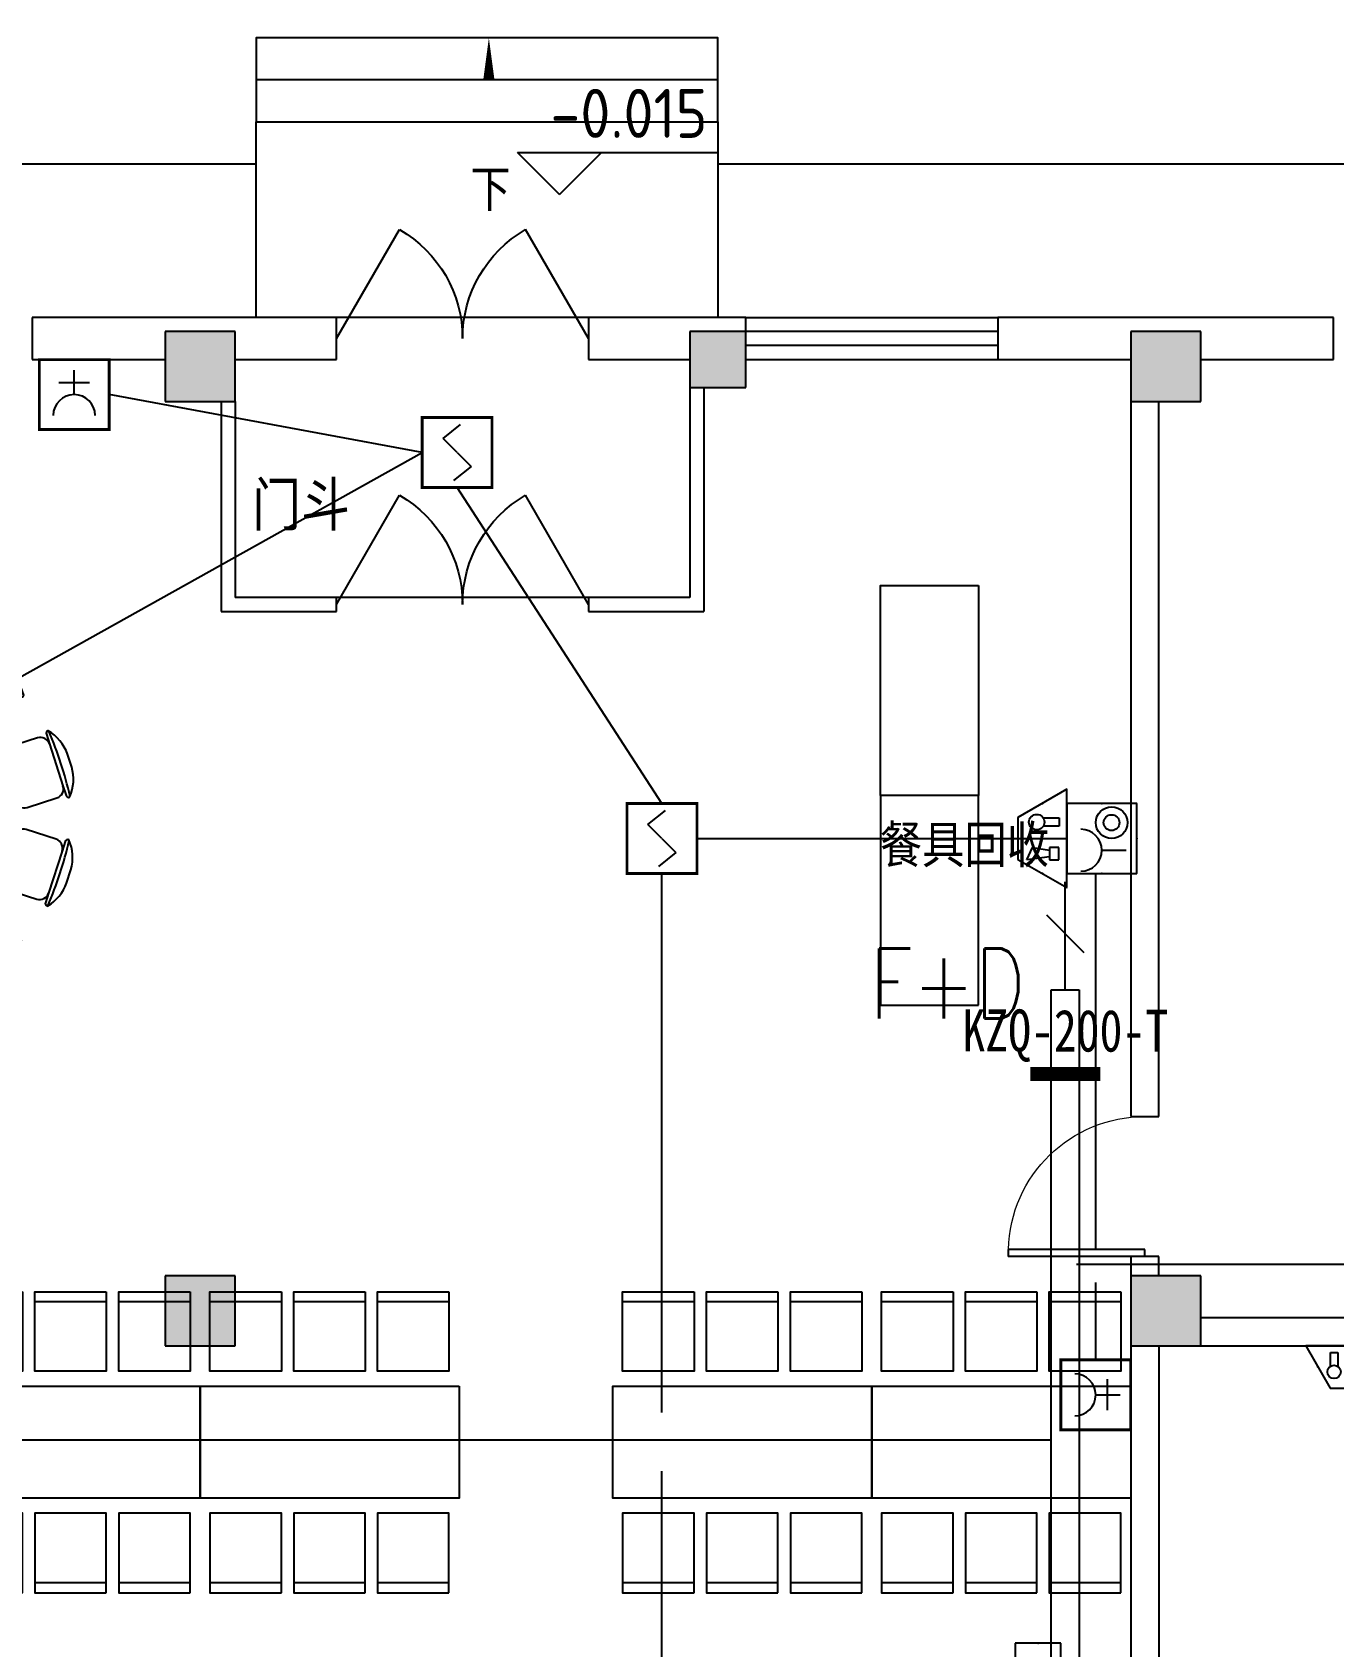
# Model space of a CAD drawing. Extents: x 2350667 to 3185789, y 309667 to 706270.
# Drawn here: x 2481972 to 2491272, y 477056 to 488596 of the extents above; entities that cross this region are included whole.
import ezdxf
from ezdxf.enums import TextEntityAlignment as Align

# ---------------------------------------------------------------- set-up
doc = ezdxf.new("R2010")
doc.units = 0
doc.header["$LTSCALE"] = 1000
for name, color, linetype in [('0-底图', 7, 'Continuous'), ('A-ANNO-IDEN', 3, 'Continuous'), ('A-ANNO-IDEN-LEVL', 3, 'Continuous'), ('A-ANNO-TXT', 7, 'Continuous'), ('CABLETRAY', 4, 'Continuous'), ('COLUMN', 255, 'Continuous'), ('DIM-消防', 3, 'Continuous'), ('E2-楼梯、坡道', 52, 'Continuous'), ('EQUIP-消防', 3, 'Continuous'), ('fur', 253, 'Continuous'), ('PUB_HATCH', 8, 'Continuous'), ('PUB_TEXT', 7, 'Continuous'), ('WALL', 2, 'Continuous'), ('WALL-MOVE', 6, 'Continuous'), ('WINDOW', 4, 'Continuous'), ('WIRE-消防', 1, 'Continuous'), ('抗震支吊架', 2, 'Continuous'), ('洁具', 213, 'Continuous')]:
    doc.layers.add(name, color=color, linetype=linetype)
doc.styles.add('-黑体_T3', font='', dxfattribs={"width": 0.8})
doc.styles.add('_TEL_DIM', font='SIMPLEX', dxfattribs={"width": 0.8, "height": 3.5, "bigfont": 'HZTXT'})
doc.styles.add('kzcad', font='', dxfattribs={"width": 0.8})
doc.styles.get("Standard").update_dxf_attribs({"font": 'geniso.shx', "bigfont": 'hztxt.shx'})
doc.styles.get('-黑体_T3').set_extended_font_data('SimHei')
doc.styles.get('kzcad').set_extended_font_data('SimSun')

# ---------------------------------------------------------------- blocks, each defined once
blk = doc.blocks.new('$Equip$00002649')
for p, q in [((-0.5, 0.5), (-0.5, -0.5)), ((0.5, 0.5), (-0.5, 0.5)), ((0.5, -0.5), (0.5, 0.5)), ((-0.2, 0.2), (0.05, 0.4)), ((0, 0), (-0.2, 0.2)), ((0, 0), (0.2, -0.2)), ((0.2, -0.2), (-0.05, -0.4)), ((-0.5, -0.5), (0.5, -0.5))]:
    blk.add_line(p, q)
at = {"const_width": 0.04}
blk.add_lwpolyline([(-0.5, 0.5), (0.5, 0.5), (0.5, -0.5), (-0.5, -0.5), (-0.5, 0.5), (0.5, 0.5)], dxfattribs=at)
for p in [(0, 0.5), (-0.5, 0), (0.5, 0), (0, -0.5)]:
    blk.add_point(p)
at = {"color": 7, "flags": 1}
for tag, height, p in [('A', 0.00002, (0, 0)), ('B', 0.4, (0.762, -0.208))]:
    blk.add_attdef(tag, text='', height=height, dxfattribs=at).set_placement(p, align=Align.MIDDLE_CENTER)
blk = doc.blocks.new('$equip$00002655')
for p, q in [((-0.5, 1), (-0.5, 0)), ((0.5, 1), (-0.5, 1)), ((0.5, 0), (0.5, 1)), ((-0.169, 0.5), (-0.169, 0.15)), ((-0.5, 0), (0.5, 0))]:
    blk.add_line(p, q)
at = {"const_width": 0.02}
blk.add_lwpolyline([(-0.5, 1), (0.5, 1), (0.5, 0), (-0.5, 0), (-0.5, 1), (0.5, 1)], dxfattribs=at)
for radius in [0.226, 0.113]:
    blk.add_circle((0.227, 0.36), radius)
blk.add_arc((-0.169, 0.8), 0.3, 180, 0)
for p in [(0, 1), (-0.5, 0.5), (0.5, 0.5), (0, 0)]:
    blk.add_point(p)
at = {"color": 7, "flags": 1}
for tag, height, p in [('B', 0.4, (0.762, 0.292)), ('A', 0.00002, (0, 0))]:
    blk.add_attdef(tag, text='', height=height, dxfattribs=at).set_placement(p, align=Align.MIDDLE_CENTER)
blk = doc.blocks.new('$equip$00002679')
for p, q in [((-0.3, 0.699), (-0.703, 0)), ((0.3, 0.699), (-0.3, 0.699)), ((0.3, 0.699), (-0.3, 0.699)), ((0, 0.699), (0, 0)), ((0.703, 0), (0.3, 0.699)), ((-0.264, 0.249), (-0.304, 0.569)), ((-0.304, 0.569), (-0.128, 0.489)), ((-0.128, 0.489), (-0.168, 0.249)), ((-0.304, 0.249), (-0.304, 0.113)), ((-0.128, 0.249), (-0.304, 0.249)), ((-0.128, 0.113), (-0.128, 0.249)), ((0.174, 0.11), (0.174, 0.338)), ((0.294, 0.338), (0.294, 0.11)), ((-0.703, 0), (0.703, 0)), ((-0.304, 0.113), (-0.128, 0.113)), ((0.294, 0.11), (0.174, 0.11))]:
    blk.add_line(p, q)
at = {"const_width": 0.02}
for points in [[(-0.299, 0.699), (0.301, 0.699), (0.703, 0), (-0.702, 0), (-0.299, 0.699), (0.301, 0.699)], [(-0.3, 0.699), (0.3, 0.699), (0.703, 0), (-0.703, 0), (-0.3, 0.699), (0.3, 0.699)]]:
    blk.add_lwpolyline(points, dxfattribs=at)
blk.add_circle((0.234, 0.43), 0.111)
for p in [(0, 0.699), (-0.501, 0.349), (0.502, 0.349), (0, 0)]:
    blk.add_point(p)
at = {"color": 7, "flags": 1}
for tag, height, p in [('B', 0.4, (0.961, 0.299)), ('A', 0.00002, (0, 0))]:
    blk.add_attdef(tag, text='', height=height, dxfattribs=at).set_placement(p, align=Align.MIDDLE_CENTER)
blk = doc.blocks.new('$equip_U$00000157(WIN7-PC-dian)')
for p, q in [((-0.65, 0.65), (-0.65, 0)), ((0.65, 0.65), (-0.65, 0.65)), ((0.65, 0), (0.65, 0.65)), ((-0.65, 0), (0.65, 0))]:
    blk.add_line(p, q)
for p in [(0.041, 0.65), (-0.65, 0.325), (0.65, 0.325), (0.041, 0)]:
    blk.add_point(p)
at = {"color": 7, "style": '_TEL_DIM'}
blk.add_attdef('$TEXT$', text='', height=0.3, dxfattribs=at).set_placement((0.006, 0.343), align=Align.MIDDLE_CENTER)
at = {"color": 7, "style": '_TEL_DIM', "flags": 1}
for tag in ['A', 'REMARK']:
    blk.add_attdef(tag, text='', height=0.00002, dxfattribs=at).set_placement((0, 0), align=Align.MIDDLE_CENTER)
at = {"layer": 'EQUIP-消防', "color": 7, "style": '_TEL_DIM', "flags": 1}
blk.add_attdef('REMARK', text='', height=0.00002, dxfattribs=at).set_placement((0, 0), align=Align.MIDDLE_CENTER)
blk.add_attdef('REMARK', text='', height=0.00002, dxfattribs=at).set_placement((0, 0), align=Align.MIDDLE_CENTER)
blk = doc.blocks.new('$equip$00002656')
for p, q in [((-0.5, 1), (-0.5, 0)), ((0.5, 1), (-0.5, 1)), ((0.5, 0), (0.5, 1)), ((0, 0.5), (0, 0.15)), ((-0.219, 0.331), (0.222, 0.331)), ((-0.5, 0), (0.5, 0))]:
    blk.add_line(p, q)
at = {"const_width": 0.04}
blk.add_lwpolyline([(-0.5, 1), (0.5, 1), (0.5, 0), (-0.5, 0), (-0.5, 1), (0.5, 1)], dxfattribs=at)
blk.add_arc((0, 0.8), 0.3, 180, 0)
for p in [(0, 1), (-0.5, 0.5), (0.5, 0.5), (0, 0)]:
    blk.add_point(p)
at = {"color": 7, "flags": 1}
for tag, height, p in [('B', 0.4, (0.762, 0.292)), ('A', 0.00002, (0, 0))]:
    blk.add_attdef(tag, text='', height=height, dxfattribs=at).set_placement(p, align=Align.MIDDLE_CENTER)
blk = doc.blocks.new('$TelecSys$00000111')
blk.add_line((0.268, 0.268), (-0.268, -0.268))
at = {"color": 7, "style": '_TEL_DIM', "width": 0.8}
blk.add_attdef('N', text='', height=1, dxfattribs=at).set_placement((-0.212, 0.579), align=Align.MIDDLE)
blk = doc.blocks.new('$DorLib2D$00000231')
at = {"color": 0}
for p, q in [((-0.5, 0), (-0.25, 0.433)), ((0.5, 0), (0.25, 0.433))]:
    blk.add_line(p, q, dxfattribs=at)
for centre, start, end in [((-0.5, 0), 0, 60), ((0.5, 0), 120, 180)]:
    blk.add_arc(centre, 0.5, start, end, dxfattribs=at)
blk = doc.blocks.new('$DorLib2D$00000001')
for p, q in [((0.45, 0.975), (0.5, 0.975)), ((0.45, 0), (0.45, 0.975)), ((0.5, 0), (0.5, 0.975)), ((0.5, 0), (0.45, 0))]:
    blk.add_line(p, q)
at = {"lineweight": 13}
blk.add_arc((0.475, 0), 0.975, 91.4693, 180, dxfattribs=at)
blk = doc.blocks.new('$WINLIB2D$00000001')
at = {"color": 0}
for points in [[(-0.5, 0.5), (-0.5, -0.5)], [(-0.5, 0.5), (0.5, 0.5)], [(0.5, -0.5), (0.5, 0.5)], [(0.5, 0.1667), (-0.5, 0.1667)], [(0.5, -0.1667), (-0.5, -0.1667)], [(-0.5, -0.5), (0.5, -0.5)]]:
    blk.add_lwpolyline(points, dxfattribs=at)
blk = doc.blocks.new('$plan$00002719')
at = {"layer": 'fur'}
for p, q in [((-853, 1004), (-343, 1004)), ((-254, 1004), (256, 1004)), ((345, 1004), (856, 1004)), ((-853, -1004), (-343, -1004)), ((-254, -1004), (256, -1004)), ((345, -1004), (856, -1004))]:
    blk.add_line(p, q, dxfattribs=at)
for points in [[(-853, 1076), (-853, 507), (-343, 507), (-343, 1076), (-853, 1076)], [(-254, 1076), (-254, 507), (256, 507), (256, 1076), (-254, 1076)], [(345, 1076), (345, 507), (856, 507), (856, 1076), (345, 1076)], [(-925, -400), (-925, 400), (925, 400), (925, -400), (-925, -400)], [(-853, -1076), (-853, -507), (-343, -507), (-343, -1076), (-853, -1076)], [(-254, -1076), (-254, -507), (256, -507), (256, -1076), (-254, -1076)], [(345, -1076), (345, -507), (856, -507), (856, -1076), (345, -1076)]]:
    blk.add_lwpolyline(points, close=True, dxfattribs=at)
blk = doc.blocks.new('$plan$00002741')
at = {"layer": 'fur'}
for p, q in [((-147, 1240, 0), (168, 1240, 0)), ((-848, 917, 0), (-593, 1102, 0)), ((610, 1090, 0), (865, 905, 0)), ((-1225, 244, 0), (-1128, 543, 0)), ((1134, 523, 0), (1231, 223, 0)), ((-1134, -523, 0), (-1231, -223, 0)), ((1225, -244, 0), (1128, -543, 0)), ((-610, -1090, 0), (-865, -905, 0)), ((848, -917, 0), (593, -1102, 0)), ((147, -1240, 0), (-168, -1240, 0))]:
    blk.add_line(p, q, dxfattribs=at)
at = {"layer": 'fur', "elevation": 0}
for points in [[(-239, 1260, 0.414214), (-219, 1240), (-147, 1240, 0.414214), (-214, 1173), (-214, 948, 0.414214), (-147, 880), (168, 880, 0.414214), (236, 948), (236, 1173, 0.414214), (168, 1240), (241, 1240, 0.302537), (259, 1253, 0.324647), (256, 1264, 0.171658), (60, 1340), (-39, 1340, 0.176269)], [(-934, 879, 0.414214), (-906, 874), (-848, 917, 0.414214), (-863, 823), (-731, 641, 0.414214), (-636, 626), (-381, 811, 0.414214), (-366, 905), (-499, 1087, 0.414214), (-593, 1102), (-534, 1145, 0.302537), (-527, 1166, 0.324647), (-536, 1173, 0.171658), (-739, 1120), (-819, 1061, 0.176269)], [(547, 1160, 0.414214), (551, 1132), (610, 1090, 0.414214), (516, 1075), (384, 893, 0.414214), (399, 798), (653, 613, 0.414214), (748, 628), (880, 810, 0.414214), (865, 905), (924, 862, 0.302537), (946, 861, 0.324647), (950, 872, 0.171658), (836, 1049), (756, 1107, 0.176269)], [(-1273, 162, 0.414214), (-1247, 175), (-1225, 244, 0.414214), (-1182, 158), (-968, 89, 0.414214), (-883, 132), (-785, 432, 0.414214), (-829, 517), (-1043, 586, 0.414214), (-1128, 543), (-1105, 612, 0.302537), (-1111, 633, 0.324647), (-1123, 634, 0.171658), (-1256, 471), (-1287, 377, 0.176269)], [(1125, 617, 0.414214), (1112, 592), (1134, 523, 0.414214), (1049, 566), (835, 497, 0.414214), (792, 412), (889, 112, 0.414214), (974, 69), (1188, 138, 0.414214), (1231, 223), (1254, 154, 0.302537), (1271, 141, 0.324647), (1281, 147, 0.171658), (1293, 357), (1263, 451, 0.176269)], [(-1125, -617, 0.414214), (-1112, -592), (-1134, -523, 0.414214), (-1049, -566), (-835, -497, 0.414214), (-792, -412), (-889, -112, 0.414214), (-974, -69), (-1188, -138, 0.414214), (-1231, -223), (-1254, -154, 0.302537), (-1271, -141, 0.324647), (-1281, -147, 0.171658), (-1293, -357), (-1263, -451, 0.176269)], [(1273, -162, 0.414214), (1247, -175), (1225, -244, 0.414214), (1182, -158), (968, -89, 0.414214), (883, -132), (785, -432, 0.414214), (829, -517), (1043, -586, 0.414214), (1128, -543), (1105, -612, 0.302537), (1111, -633, 0.324647), (1123, -634, 0.171658), (1256, -471), (1287, -377, 0.176269)], [(-547, -1160, 0.414214), (-551, -1132), (-610, -1090, 0.414214), (-516, -1075), (-384, -893, 0.414214), (-399, -798), (-653, -613, 0.414214), (-748, -628), (-880, -810, 0.414214), (-865, -905), (-924, -862, 0.302537), (-946, -861, 0.324647), (-950, -872, 0.171658), (-836, -1049), (-756, -1107, 0.176269)], [(934, -879, 0.414214), (906, -874), (848, -917, 0.414214), (863, -823), (731, -641, 0.414214), (636, -626), (381, -811, 0.414214), (366, -905), (499, -1087, 0.414214), (593, -1102), (534, -1145, 0.302537), (527, -1166, 0.324647), (536, -1173, 0.171658), (739, -1120), (819, -1061, 0.176269)], [(239, -1260, 0.414214), (219, -1240), (147, -1240, 0.414214), (214, -1173), (214, -948, 0.414214), (147, -880), (-168, -880, 0.414214), (-236, -948), (-236, -1173, 0.414214), (-168, -1240), (-241, -1240, 0.302537), (-259, -1253, 0.324647), (-256, -1264, 0.171658), (-60, -1340), (39, -1340, 0.176269)]]:
    blk.add_lwpolyline(points, format="xyb", close=True, dxfattribs=at)
at = {"layer": 'fur'}
blk.add_circle((0, 0, 0), 800, dxfattribs=at)
for centre, radius, start, end in [((11, -1438, 0), 2713, 84.8023, 95.1977), ((854, -1157, 0), 2713, 120.8023, 131.1977), ((-229, 1256, 0), 10, 130.7265, 202.67), ((554, 1151, 0), 10, 94.7265, 166.67), ((-836, -1169, 0), 2713, 48.8023, 59.1977), ((-923, 882, 0), 10, 166.7265, 238.67), ((1371, -434, 0), 2713, 156.8023, 167.1977), ((1124, 606, 0), 10, 58.7265, 130.67), ((-1364, -454, 0), 2713, 12.8023, 23.1977), ((-1266, 171, 0), 10, 202.7265, 274.67), ((1364, 454, 0), 2713, 192.8023, 203.1977), ((-1371, 434, 0), 2713, 336.8023, 347.1977), ((1266, -171, 0), 10, 22.7265, 94.67), ((-1124, -606, 0), 10, 238.7265, 310.67), ((836, 1169, 0), 2713, 228.8023, 239.1977), ((-854, 1157, 0), 2713, 300.8023, 311.1977), ((923, -882, 0), 10, 346.7265, 58.67), ((-554, -1151, 0), 10, 274.7265, 346.67), ((-11, 1438, 0), 2713, 264.8023, 275.1977), ((229, -1256, 0), 10, 310.7265, 22.67)]:
    blk.add_arc(centre, radius, start, end, dxfattribs=at)
blk = doc.blocks.new('$plan$00002409')
at = {"layer": 'fur'}
blk.add_lwpolyline([(1500, -700), (0, -700), (0, 0), (1500, 0)], close=True, dxfattribs=at)
blk = doc.blocks.new('cghch')
at = {"layer": 'PUB_HATCH'}
for points in [[(2158994.1, 9398), (2158994.1, 9898), (2158494.1, 9898), (2158494.1, 9398)], [(2162644.1, 9498), (2162644.1, 9898), (2162244.1, 9898), (2162244.1, 9498)], [(2165894.1, 9398), (2165894.1, 9898), (2165394.1, 9898), (2165394.1, 9398)], [(2158994.1, 2648), (2158994.1, 3148), (2158494.1, 3148), (2158494.1, 2648)], [(2165894.1, 2648), (2165894.1, 3148), (2165394.1, 3148), (2165394.1, 2648)]]:
    blk.add_hatch(color=256, dxfattribs=at).paths.add_polyline_path(points)
for points in [[(2143644.1, -3902), (2143644.1, -3902), (2143644.1, -3902), (2143644.1, -3902), (2143644.1, 11098), (2159144.1, 11098)], [(2162444.1, 11098), (2162457.1, 11098)], [(2162457.1, 11098), (2180744.1, 11098), (2180744.1, 5248)]]:
    blk.add_lwpolyline(points)
at = {"layer": 'A-ANNO-IDEN'}
blk.add_lwpolyline([(2160807.1, 11243, 0, 0, 0), (2160807.1, 11998, 0, 80, 0), (2160807.1, 11698, 0, 0, 0)], format="xyseb", dxfattribs=at)
at = {"layer": 'A-ANNO-IDEN-LEVL'}
for p, q in [((2161312.1, 10878.1), (2161012.1, 11178.1)), ((2161012.1, 11178.1), (2162446, 11178.1)), ((2161312.1, 10878.1), (2161612.1, 11178.1))]:
    blk.add_line(p, q, dxfattribs=at)
at = {"layer": 'COLUMN'}
for p, q in [((2158994.1, 9898), (2158494.1, 9898)), ((2158494.1, 9898), (2158494.1, 9398)), ((2158994.1, 9398), (2158994.1, 9898)), ((2162644.1, 9898), (2162244.1, 9898)), ((2162244.1, 9898), (2162244.1, 9498)), ((2162644.1, 9498), (2162644.1, 9898)), ((2165894.1, 9898), (2165394.1, 9898)), ((2165394.1, 9898), (2165394.1, 9398)), ((2165894.1, 9398), (2165894.1, 9898)), ((2162244.1, 9498), (2162644.1, 9498)), ((2158494.1, 9398), (2158994.1, 9398)), ((2165394.1, 9398), (2165894.1, 9398)), ((2158994.1, 3148), (2158494.1, 3148)), ((2158494.1, 3148), (2158494.1, 2648)), ((2158994.1, 2648), (2158994.1, 3148)), ((2165894.1, 3148), (2165394.1, 3148)), ((2165394.1, 3148), (2165394.1, 2648)), ((2165894.1, 2648), (2165894.1, 3148)), ((2158494.1, 2648), (2158994.1, 2648)), ((2165394.1, 2648), (2165894.1, 2648))]:
    blk.add_line(p, q, dxfattribs=at)
at = {"layer": 'E2-楼梯、坡道'}
for points in [[(2162444.1, 11698), (2162444.1, 11998), (2159144.1, 11998), (2159144.1, 11698)], [(2162444.1, 11398), (2162444.1, 11698), (2159144.1, 11698), (2159144.1, 11398)], [(2159144.1, 9998), (2159144.1, 11398), (2162444.1, 11398), (2162444.1, 9998)]]:
    blk.add_lwpolyline(points, dxfattribs=at)
at = {"layer": 'WALL'}
for p, q in [((2158744.1, 9998), (2157544.1, 9998)), ((2157544.1, 9998), (2157544.1, 9698)), ((2159719.1, 9998), (2158744.1, 9998)), ((2159719.1, 9698), (2159719.1, 9998)), ((2162444.1, 9998), (2161519.1, 9998)), ((2161519.1, 9998), (2161519.1, 9698)), ((2162644.1, 9998), (2162444.1, 9998)), ((2162644.1, 9898), (2162644.1, 9998)), ((2165819.1, 9998), (2164444.1, 9998)), ((2164444.1, 9998), (2164444.1, 9698)), ((2166844.1, 9998), (2165819.1, 9998)), ((2166844.1, 9698), (2166844.1, 9998)), ((2157544.1, 9698), (2158494.1, 9698)), ((2158994.1, 9698), (2159719.1, 9698)), ((2161519.1, 9698), (2162244.1, 9698)), ((2164444.1, 9698), (2165394.1, 9698)), ((2165894.1, 9698), (2166844.1, 9698)), ((2165394.1, 9398), (2165394.1, 4287.5)), ((2165594.1, 4287.5), (2165594.1, 9398)), ((2165394.1, 4287.5), (2165594.1, 4287.5)), ((2165594.1, 3287.5), (2165394.1, 3287.5)), ((2165394.1, 3287.5), (2165394.1, 3148)), ((2165594.1, 3148), (2165594.1, 3287.5)), ((2167475.8, 2848), (2165894.1, 2848)), ((2165394.1, 2648), (2165394.1, -3752)), ((2165594.1, 2648), (2165594.1, -3752)), ((2165894.1, 2648), (2167475.8, 2648))]:
    blk.add_line(p, q, dxfattribs=at)
at = {"layer": 'WALL-MOVE', "color": 7}
for p, q in [((2162244.1, 9498), (2162244.1, 7998.6)), ((2162344.1, 9498), (2162344.1, 7898.6)), ((2158894.1, 9398), (2158894.1, 7898.6)), ((2158994.1, 9398), (2158994.1, 7998.6)), ((2159719.1, 7998.6), (2158994.1, 7998.6)), ((2159719.1, 7898.6), (2159719.1, 7998.6)), ((2162244.1, 7998.6), (2161519.1, 7998.6)), ((2161519.1, 7998.6), (2161519.1, 7898.6)), ((2158894.1, 7898.6), (2159719.1, 7898.6)), ((2161519.1, 7898.6), (2162344.1, 7898.6))]:
    blk.add_line(p, q, dxfattribs=at)
at = {"layer": 'WINDOW'}
for p, q in [((2161519.1, 9998), (2159719.1, 9998)), ((2161519.1, 7998.6), (2159719.1, 7998.6))]:
    blk.add_line(p, q, dxfattribs=at)
for name, p, xscale, yscale, zscale, rotation in [('$DorLib2D$00000231', (2160619.1, 9848), 1800, -1800, 1800, 180), ('$WINLIB2D$00000001', (2163544.1, 9848), -1800, 300, -1800, 180), ('$DorLib2D$00000231', (2160619.1, 7948.6), 1800, -1800, 1800, 180), ('$DorLib2D$00000001', (2165494.1, 3787.5), 1000, -1000, 1000, 270)]:
    blk.add_blockref(name, p, dxfattribs=dict(at, xscale=xscale, yscale=yscale, zscale=zscale, rotation=rotation))
at = {"layer": '洁具'}
for name, p, rotation in [('$plan$00002409', (2163606.1, 6583), 90.00000000000001), ('$plan$00002719', (2157819.1, 1959.1), 180), ('$plan$00002719', (2159669.1, 1959.1), 180), ('$plan$00002719', (2162619.1, 1959.1), 180), ('$plan$00002719', (2164469.1, 1959.1), 180)]:
    blk.add_blockref(name, p, dxfattribs=dict(at, rotation=rotation))
blk.add_blockref('$plan$00002741', (2156532.8, 6427.7), dxfattribs=at)
at = {"layer": '洁具', "yscale": -1, "rotation": 270}
blk.add_blockref('$plan$00002409', (2163606.1, 6583), dxfattribs=at)
at = {"layer": 'A-ANNO-TXT', "color": 7}
blk.add_text('-0.015', height=350, dxfattribs=at).set_placement((2161246.5, 11283.1))
at = {"layer": 'A-ANNO-TXT', "color": 7, "style": '-黑体_T3', "width": 0.8}
blk.add_text('下', height=262.9, dxfattribs=at).set_placement((2160675.3, 10788))
at = {"layer": 'PUB_TEXT'}
for s, height, p in [('门斗', 350, (2159114.6, 8475.9)), ('餐具回收', 302.47, (2163600.4, 6069.8))]:
    blk.add_text(s, height=height, dxfattribs=at).set_placement(p)

msp = doc.modelspace()

# ---------------------------------------------------------------- linework, layer by layer
at = {"layer": 'CABLETRAY'}
for p, q in [((2489254, 481750), (2489454, 481750)), ((2489254, 459524), (2489254, 481750)), ((2489454, 481750), (2489454, 459524))]:
    msp.add_line(p, q, dxfattribs=at)
at = {"layer": 'WIRE-消防'}
for p, q in [((2484758, 485592), (2482522, 486006)), ((2479822, 482833, 4200), (2484758, 485592)), ((2486472, 483083, 4200), (2485008, 485342)), ((2486722, 482833, 4200), (2489104, 482833, 4200)), ((2486472, 478729, 4200), (2486472, 482583, 4200)), ((2489354, 481750), (2489354, 482524)), ((2489572, 479895, 954), (2489572, 482583, 4200)), ((2491750, 479787), (2489435, 479787)), ((2489572, 479106), (2489572, 479659, 668)), ((2489254, 478531), (2480375, 478531)), ((2486472, 476333, 4200), (2486472, 478310, 4200))]:
    msp.add_line(p, q, dxfattribs=at)
at = {"layer": '抗震支吊架', "color": 2, "const_width": 100}
msp.add_lwpolyline([(2489104, 481150), (2489604, 481150)], dxfattribs=at)

# ---------------------------------------------------------------- block references
at = {"layer": '0-底图'}
msp.add_blockref('cghch', (324428, 476558), dxfattribs=at)
at = {"layer": 'DIM-消防'}
ref = msp.add_blockref('$TelecSys$00000111', (2489354, 482152), dxfattribs=dict(at, xscale=500, yscale=500, zscale=500, rotation=90))
ref.add_attrib('N', 'F+D', dxfattribs={"layer": '0', "color": 7, "height": 500, "style": '_TEL_DIM', "width": 0.8}).set_placement((2488512, 481796), align=Align.MIDDLE)
at = {"layer": 'EQUIP-消防'}
for name, p, xscale, yscale, zscale, rotation in [('$equip$00002656', (2482272, 486256), 500, 500, 500, 180), ('$equip$00002679', (2489365, 482833, 4200), 500, 500, 500, 90), ('$equip$00002655', (2489865, 482833, 4200), 500, 500, 500, 90), ('$equip$00002679', (2491376, 479206), 432.1685246347384, 432.1685246347384, 432.1685246347384, 180), ('$equip$00002656', (2489822, 478856), 500, 500, 500, 90)]:
    msp.add_blockref(name, p, dxfattribs=dict(at, xscale=xscale, yscale=yscale, zscale=zscale, rotation=rotation))
at = {"layer": 'EQUIP-消防', "xscale": 500, "yscale": 500, "zscale": 500}
for p in [(2485008, 485592), (2486472, 482833, 4200)]:
    msp.add_blockref('$Equip$00002649', p, dxfattribs=at)
at = {"layer": 'EQUIP-消防'}
ref = msp.add_blockref('$equip_U$00000157(WIN7-PC-dian)', (2489322, 476756), dxfattribs=dict(at, xscale=500, yscale=500, zscale=500, rotation=90))
ref.add_attrib('$TEXT$', 'M', dxfattribs={"layer": '0', "color": 7, "height": 150, "rotation": 180, "style": '_TEL_DIM'}).set_placement((2489151, 476759), align=Align.MIDDLE_CENTER)

# ---------------------------------------------------------------- texts
at = {"layer": '抗震支吊架', "color": 2, "style": 'kzcad', "width": 0.8}
msp.add_text('KZQ-200-T', height=300, rotation=359.8854, dxfattribs=at).set_placement((2489354, 481310), align=Align.CENTER)

doc.saveas('drawing.dxf')
